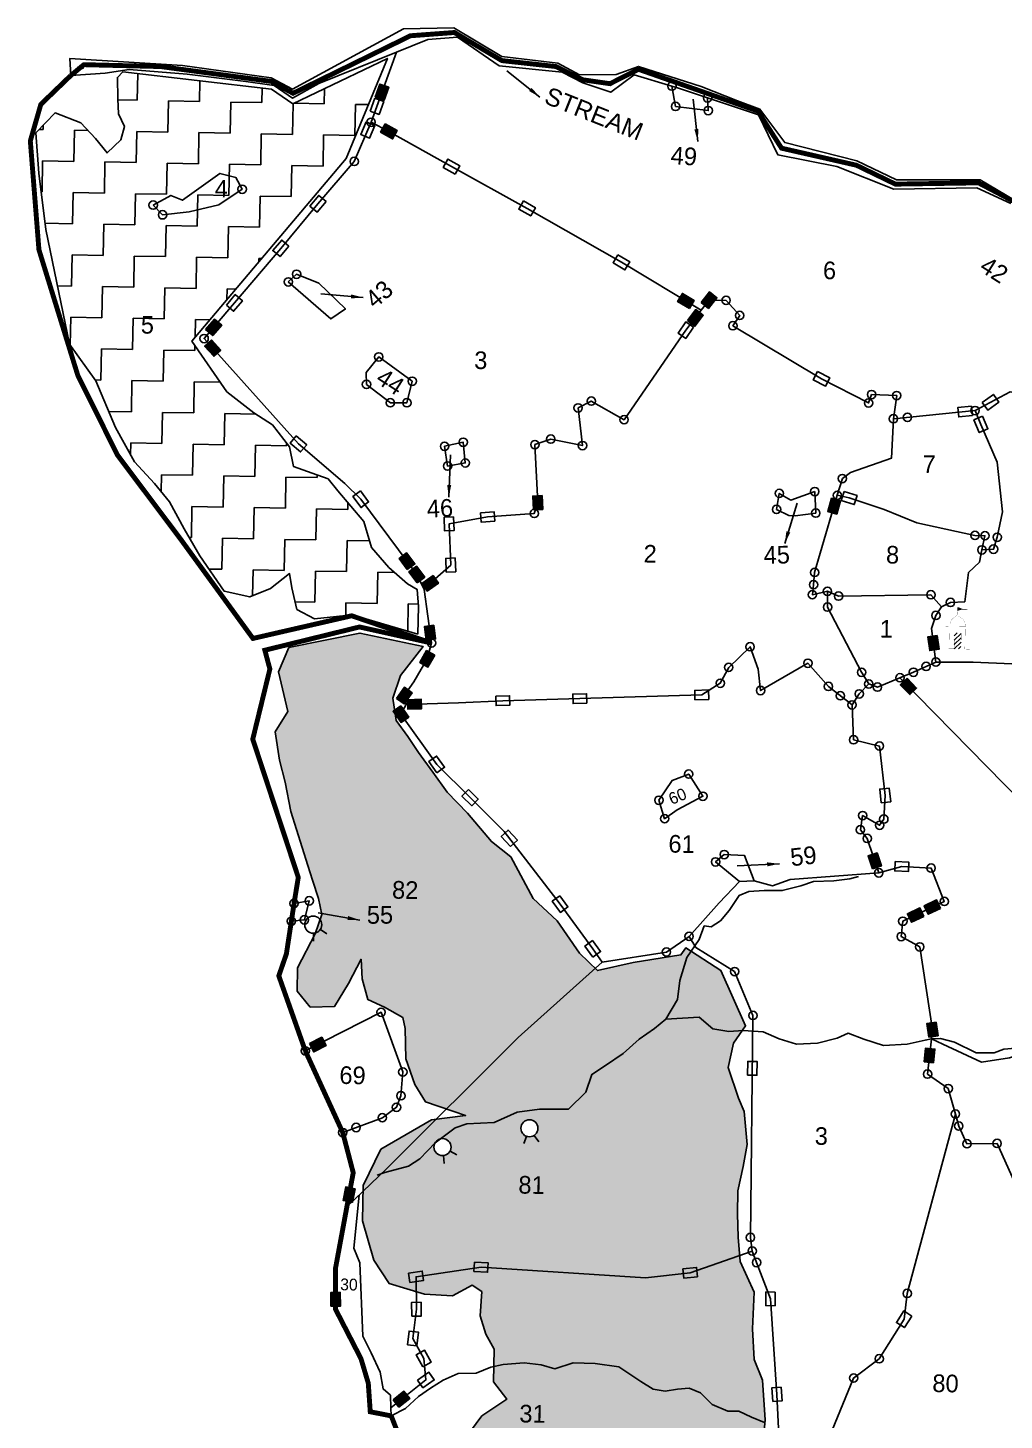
# Model space of a CAD drawing. Header units: metres. Extents: x 301755 to 304732, y 1947961 to 1950665.
# Drawn here: x 301755 to 302742, y 1949258 to 1950665 of the extents above; entities that cross this region are included whole.
import ezdxf

# ---------------------------------------------------------------- set-up
doc = ezdxf.new("R2010")
doc.units = ezdxf.units.M
doc.header["$MEASUREMENT"] = 0
doc.linetypes.add('DASHDOT', pattern=[1, 0.5, -0.25, 0, -0.25])
for name, color, linetype in [('LINE_WATER', 4, 'Continuous'), ('POLY_HATCH', 12, 'Continuous'), ('POLY_PARCEL', 6, 'Continuous'), ('POLY_WATER', 4, 'Continuous'), ('SYM_ARROW', 1, 'Continuous'), ('SYM_STONE', 1, 'Continuous'), ('SYM_WELL', 1, 'Continuous'), ('SYM_WORSHIP', 1, 'Continuous'), ('TEXT_MAPIN', 7, 'Continuous'), ('TEXT_PARCEL', 7, 'Continuous'), ('V_BOUND_LINE', 7, 'Continuous'), ('V_BOUND_STREAM_LINE', 7, 'DASHDOT')]:
    doc.layers.add(name, color=color, linetype=linetype)
doc.styles.get("Standard").update_dxf_attribs({"font": 'arial.ttf'})
doc.styles.add('TEXT_MAP', font='')
doc.styles.get('TEXT_MAP').set_extended_font_data('Kruti Dev 050')
doc.dimstyles.get("Standard").update_dxf_attribs({"dimtxt": 0.18, "dimasz": 0.18, "dimexe": 0.18, "dimexo": 0.0625, "dimgap": 0.09, "dimtad": 0, "dimtih": 1, "dimtoh": 1, "dimdec": 4, "dimzin": 0, "dimdsep": 46, "dimtxsty": 'Standard', "dimcen": 0.09, "dimadec": 0, "dimazin": 0, "dimtfac": 1, "dimtdec": 4, "dimtofl": 0, "dimtmove": 0, "dimatfit": 3, "dimfxl": 1, "dimtolj": 1, "dimtzin": 0, "dimarcsym": 0})
pattern_1 = [(358.9197, (301528.122, 1947701.447), (32.06744, 30.88043), [31.47953, -31.47953]), (88.9197, (301559.596, 1947700.854), (-30.88043, 32.06744), [31.47953, -31.47953])]

# ---------------------------------------------------------------- blocks, each defined once
blk = doc.blocks.new('STONE')
blk.add_circle((0, 0), 0.851)
blk = doc.blocks.new('STONESQUAREFILLED')
blk.add_hatch(color=256).paths.add_polyline_path([(0.7, -0.48), (0.7, 0.48), (-0.7, 0.48), (-0.7, -0.48)])
blk.add_lwpolyline([(-0.7, 0.48), (0.7, 0.48), (0.7, -0.48), (-0.7, -0.48)], close=True)
blk = doc.blocks.new('STONESQUARE')
blk.add_lwpolyline([(-0.7, 0.48), (0.7, 0.48), (0.7, -0.48), (-0.7, -0.48)], close=True)
blk = doc.blocks.new('MOTWELL')
for points in [[(-1.54, 2.96), (-0.8, 1.55)], [(1.54, 2.96), (0.8, 1.55)]]:
    blk.add_lwpolyline(points)
blk.add_circle((0, 0), 1.74)
blk = doc.blocks.new('RIVERARROW')
for points in [[(0, 0), (0.35, 0.17)], [(0, 0), (2.43, 0)], [(0, 0), (0.35, -0.17)], [(1.6, 0), (1.96, 0.17)], [(1.6, 0), (1.96, -0.17)], [(1.84, 0), (2.2, 0.17)], [(1.84, 0), (2.2, -0.17)], [(2.07, 0), (2.43, 0.17)], [(2.07, 0), (2.43, -0.17)]]:
    blk.add_lwpolyline(points)
blk = doc.blocks.new('TEMPLE')
at = {"linetype": 'Continuous'}
blk.add_hatch(color=256, dxfattribs=at).paths.add_polyline_path([(0.28, 5.69), (0.6, 5.75), (0.95, 5.71), (1.39, 5.73), (0.49, 5.85), (0.21, 6.01), (-0.14, 6.06), (-0.15, 5.55), (-0.09, 5.55)])
h = blk.add_hatch(dxfattribs=at)
h.set_pattern_fill('ANSI31', color=256, scale=3.6, style=0)
h.set_pattern_definition([(45, (-94.63405, -100.65248), (-0.318198, 0.318198), [])])
h.paths.add_polyline_path([(-0.51, 2.32), (-0.51, 0), (0.49, 0), (0.49, 2.32)])
at = {"linetype": 'Continuous', "const_width": 0.018}
for points in [[(-1.16, 3.28), (-1.16, 3.69), (-0.97, 4.22), (-0.63, 4.55), (-0.33, 4.73), (-0.16, 4.99), (0.05, 4.8), (0.46, 4.5), (0.69, 4.36), (0.88, 4.09), (1.02, 3.76), (1.06, 3.28)], [(-0.16, 4.99), (-0.14, 6.06), (0.21, 6.01), (0.49, 5.85), (1.39, 5.73), (0.95, 5.71), (0.6, 5.75), (0.28, 5.69), (-0.09, 5.55), (-0.15, 5.55)], [(-1.78, 3.28), (1.75, 3.28)], [(-1.16, 0), (-1.16, 3.28)], [(-0.51, 0), (-0.51, 2.32), (0.49, 2.32), (0.49, 0)], [(1.06, 0), (1.06, 3.28)], [(-1.78, 0), (1.78, 0)]]:
    blk.add_lwpolyline(points, dxfattribs=at)
blk = doc.blocks.new('TEXTARROW')
blk.add_leader([(0.04, -0.01), (8.68, -0.01)], dimstyle='Standard', override={"dimtxt": 2.5, "dimasz": 2.5, "dimexe": 1.25, "dimexo": 0.625, "dimgap": 0.625, "dimtad": 1, "dimtih": 0, "dimtoh": 0, "dimzin": 8, "dimcen": 2.5, "dimtofl": 1})

msp = doc.modelspace()

# ---------------------------------------------------------------- hatches: boundary and pattern name
at = {"layer": 'POLY_HATCH'}
h = msp.add_hatch(dxfattribs=at)
h.set_pattern_fill('ZIGZAG', color=256, scale=9.914814, angle=-1.0803, style=0)
h.set_pattern_definition(pattern_1)
h.paths.add_polyline_path([(302002.6, 1950263.9), (301983.9, 1950276), (301956.4, 1950297.3), (301921.2, 1950348.4), (302077.2, 1950533), (302118.8, 1950634.1), (302023.2, 1950588.2), (302001.8, 1950603), (301851.5, 1950620.3), (301845.9, 1950614.9), (301846.4, 1950593.3), (301847.1, 1950578), (301853.1, 1950565.2), (301849.3, 1950551.8), (301835.5, 1950538.5), (301824, 1950553.1), (301809, 1950568.8), (301783, 1950579.2), (301763.7, 1950558.8), (301766.5, 1950518.2), (301773.6, 1950461.2), (301797.6, 1950345.4), (301824.1, 1950308.3), (301844, 1950261.1), (301863.2, 1950226.4), (301883.5, 1950204.4), (301898.5, 1950186.1), (301913.3, 1950158.8), (301929.1, 1950131.4), (301953.7, 1950095.8), (301979.7, 1950089.9), (302000.6, 1950098.5), (302019.9, 1950113.5), (302022.3, 1950099), (302027.3, 1950077.3), (302045.2, 1950067.9), (302083.1, 1950071.7), (302149.6, 1950052.4), (302150.2, 1950080.4), (302148.7, 1950097.5), (302138.9, 1950103.1), (302120.3, 1950119.7), (302102.6, 1950139.9), (302095, 1950166.2), (302068.5, 1950197.3), (302058.8, 1950209.2), (302042.7, 1950214.9), (302023.9, 1950221.6), (302019.7, 1950241.5)])
h = msp.add_hatch(dxfattribs=at)
h.set_pattern_fill('ZIGZAG', color=256, scale=9.914814, angle=-1.0803, style=0)
h.set_pattern_definition(pattern_1)
h.paths.add_polyline_path([(304046.9, 1948787.2), (304097.3, 1948781.3), (304141.6, 1948778), (304171.9, 1948810.7), (304198.5, 1948850.8), (304204.1, 1948884.3), (304220.1, 1948881.6), (304257.2, 1948887), (304280.7, 1948892.7), (304319.2, 1948906.8), (304335.7, 1948927.4), (304331.2, 1948954.6), (304307.1, 1948984.7), (304308.6, 1948994.5), (304334.3, 1948984.1), (304366.4, 1948989.7), (304384.2, 1949016.5), (304410, 1949060.9), (304431.1, 1949069.1), (304447.4, 1949086.1), (304462.6, 1949108), (304462.1, 1949143.7), (304474.4, 1949144.7), (304503.1, 1949160.2), (304522.2, 1949193.1), (304529, 1949227.5), (304546.3, 1949229.6), (304571.3, 1949245.2), (304580.3, 1949265.9), (304595.6, 1949295.2), (304601.2, 1949329.6), (304590.9, 1949353.8), (304634, 1949354.2), (304650.7, 1949387.2), (304648.6, 1949409.4), (304640.5, 1949436.7), (304623.7, 1949460.4), (304604.3, 1949476.8), (304558, 1949506), (304559.5, 1949519.5), (304557.3, 1949538), (304556.4, 1949551.6), (304537.2, 1949581.5), (304482.1, 1949602.3), (304474.7, 1949601.2), (304472.5, 1949616), (304471.5, 1949628.4), (304459.7, 1949654.5), (304467.4, 1949670.3), (304480.2, 1949697.2), (304488.2, 1949729.1), (304485.1, 1949761.2), (304474.7, 1949799.6), (304434, 1949820.8), (304439.3, 1949844.2), (304443.7, 1949881), (304445.7, 1949921.7), (304439, 1949960), (304411.3, 1949992.5), (304393.1, 1950007.5), (304394.3, 1950027.4), (304390.9, 1950049.6), (304382.8, 1950069.7), (304365.6, 1950087.6), (304343.7, 1950104.9), (304326.7, 1950096), (304320.9, 1950113.7), (304313.6, 1950133.7), (304282.5, 1950151.2), (304273.8, 1950137.6), (304260.8, 1950135.5), (304183.3, 1950130.8), (304171.8, 1950048.4), (304180.3, 1950034.6), (304209.2, 1949998.3), (304234.1, 1949948.5), (304255.3, 1949892.7), (304255.9, 1949859.4), (304256.3, 1949816.3), (304268.1, 1949785.3), (304282.5, 1949767.7), (304293.2, 1949746.6), (304300, 1949714.4), (304288.1, 1949669.1), (304302.7, 1949658.9), (304310.8, 1949635.4), (304315.2, 1949604.5), (304319.7, 1949579.8), (304341.3, 1949548.5), (304350.5, 1949516.3), (304358.4, 1949462.4), (304377.4, 1949423.8), (304389.8, 1949360.7), (304397.5, 1949312.5), (304387.4, 1949297.9), (304344.8, 1949265.5), (304317.3, 1949245.1), (304283.4, 1949212.4), (304239.6, 1949205.5), (304209.7, 1949188.8), (304180.7, 1949153.6), (304126.3, 1949143.5), (304083.8, 1949112.3), (304040.4, 1949103.2), (303975.1, 1949103.2), (303956.1, 1949074), (303927.6, 1949069.6), (303894.4, 1949071.5), (303875.6, 1949057.1), (303821.8, 1949017.4), (303751.5, 1948948.5), (303712.5, 1948948.6), (303649.8, 1948889.4), (303570.6, 1948809.6), (303483, 1948741), (303417, 1948709), (303352.7, 1948697.9), (303301.7, 1948674.2), (303226.8, 1948622.6), (303165.6, 1948583.1), (303133.1, 1948556.6), (303129, 1948535.8), (303115.9, 1948497.8), (303090.9, 1948477.3), (303048.9, 1948476.9), (303009.4, 1948472.7), (302968, 1948477.2), (302902.8, 1948484.6), (302864.4, 1948475.5), (302827.4, 1948472.5), (302770.7, 1948477.3), (302757.8, 1948444.2), (302728.7, 1948406.6), (302712.9, 1948416.7), (302701.9, 1948489.6), (302662.4, 1948553.2), (302620.5, 1948615.6), (302579.5, 1948664.5), (302535.2, 1948736.8), (302479.2, 1948776), (302461.4, 1948813.3), (302453.9, 1948873.8), (302449.5, 1948925.5), (302443.7, 1948942.8), (302442.6, 1948951.5), (302440.4, 1948966.3), (302438.3, 1948986), (302433.8, 1949004.6), (302425.3, 1949012.2), (302411, 1949042), (302410.2, 1949064.2), (302419.4, 1949091.1), (302435.7, 1949109.3), (302437.6, 1949142.5), (302441.7, 1949164.6), (302453.2, 1949187.8), (302461.3, 1949222.2), (302498.6, 1949240), (302500.2, 1949258.4), (302497.5, 1949298.5), (302489.3, 1949319.6), (302487.4, 1949350.4), (302489.3, 1949387.4), (302475.1, 1949418.4), (302473.1, 1949443.1), (302472.3, 1949466.6), (302472.8, 1949490), (302478.2, 1949514.5), (302482.3, 1949536.6), (302479.2, 1949569.9), (302473.3, 1949583.6), (302462.8, 1949614.6), (302468.2, 1949639.1), (302480.5, 1949656.7), (302455.6, 1949712.6), (302420.3, 1949735.5), (302415.3, 1949728.2), (302367, 1949720.5), (302331.1, 1949712.5), (302312.9, 1949730.1), (302290.1, 1949762.6), (302265.9, 1949785.2), (302243.3, 1949827.5), (302223.8, 1949842.7), (302199.7, 1949871.5), (302179.2, 1949892.8), (302164.7, 1949912.8), (302150.3, 1949932.8), (302139.5, 1949949), (302127.5, 1949965.2), (302124.2, 1949987.5), (302132.1, 1950010.7), (302154.8, 1950039.9), (302090.9, 1950053.4), (302019.2, 1950038.7), (302008.8, 1950014.3), (302018, 1949974.2), (302005.3, 1949953.5), (302009.7, 1949925), (302015.4, 1949902.7), (302021, 1949873.1), (302038.5, 1949818.5), (302043.1, 1949803.7), (302049, 1949785.1), (302052.4, 1949769), (302045.8, 1949749.4), (302027.9, 1949715.2), (302027.5, 1949691.8), (302040.7, 1949675.6), (302065.4, 1949676.3), (302079.4, 1949699.5), (302092.2, 1949723.9), (302093.1, 1949704.1), (302098.8, 1949683.1), (302115.9, 1949675.4), (302134.2, 1949665.2), (302136.5, 1949654), (302137.2, 1949623.2), (302146.5, 1949597.2), (302157.3, 1949579.7), (302197.7, 1949566), (302163.1, 1949561.7), (302112, 1949531.9), (302094.1, 1949495.2), (302093.4, 1949459.5), (302105, 1949419.9), (302120.6, 1949396.2), (302156.1, 1949385.6), (302184.4, 1949383.9), (302204.4, 1949394.6), (302214.1, 1949388.2), (302212.4, 1949363.6), (302218.2, 1949345), (302226.6, 1949330.1), (302226, 1949296.8), (302239.2, 1949279.3), (302214.2, 1949262.6), (302197.8, 1949240.7), (302192.2, 1949208.8), (302212.5, 1949171.4), (302197.4, 1949154.5), (302175.8, 1949119.1), (302166.4, 1949078.6), (302189.2, 1949047.4), (302240.4, 1949011.5), (302209.4, 1949002.2), (302189.1, 1948973), (302179.8, 1948937.5), (302195.1, 1948899), (302242.6, 1948859.4), (302218.7, 1948835.2), (302213.1, 1948800.8), (302239.3, 1948753.5), (302282.1, 1948735.4), (302267, 1948716), (302259.9, 1948666.8), (302275.1, 1948624.6), (302306.8, 1948604.3), (302352.3, 1948596.1), (302404.2, 1948605), (302386.9, 1948582.4), (302370.6, 1948569.1), (302358, 1948553.4), (302338.9, 1948524.1), (302327.5, 1948504.6), (302336.7, 1948472.4), (302340, 1948449), (302359.5, 1948437.5), (302418, 1948400.7), (302391.5, 1948369.1), (302381, 1948336.1), (302379.3, 1948310.2), (302405.4, 1948259.2), (302417.5, 1948243), (302446.7, 1948223.9), (302476, 1948208.6), (302515.2, 1948194.3), (302547.3, 1948197.4), (302568.3, 1948200.7), (302579, 1948178.3), (302610.7, 1948158), (302657.3, 1948147.3), (302696, 1948172.4), (302712.4, 1948191.8), (302745, 1948248), (302751.7, 1948213.4), (302765, 1948197.1), (302785.8, 1948188.1), (302821.5, 1948189.9), (302855.1, 1948202.8), (302887.7, 1948233), (302898.1, 1948262.4), (302906.1, 1948295.5), (302913.4, 1948285.5), (302937.9, 1948281.3), (302982.3, 1948280.5), (303012.2, 1948294.7), (303044.9, 1948331.1), (303062, 1948323.3), (303110.3, 1948331.1), (303158, 1948378.2), (303168.3, 1948402.7), (303176.1, 1948421), (303193.7, 1948442.8), (303201.6, 1948468.6), (303202.2, 1948499.4), (303209.6, 1948499.2), (303230.7, 1948503.7), (303264.2, 1948519.1), (303291.9, 1948545.7), (303308.5, 1948576.2), (303340.3, 1948565.7), (303375, 1948572.5), (303396.4, 1948598), (303409.7, 1948634.9), (303432.9, 1948624.6), (303461.3, 1948626.6), (303483.7, 1948634.8), (303521, 1948650.1), (303555.4, 1948647), (303602.4, 1948652.2), (303631.1, 1948671.4), (303648.9, 1948692.3), (303680.8, 1948683.1), (303705.2, 1948738.1), (303722.1, 1948719.3), (303765.3, 1948718.5), (303791.5, 1948736.4), (303815.7, 1948775.4), (303834.1, 1948750.5), (303882.9, 1948721.3), (303927, 1948706.9), (303960.3, 1948709.9), (303995.2, 1948727.8), (304016.7, 1948755.7)])
h.paths.add_polyline_path([(302253.5, 1949553.3, -1), (302270.8, 1949553, -1)], flags=16)
h.paths.add_polyline_path([(302165.8, 1949534.3, -1), (302183, 1949534, -1)], flags=16)

# ---------------------------------------------------------------- linework, layer by layer
at = {"layer": 'LINE_WATER'}
for points in [[(302108.4, 1949505.8), (302116.1, 1949508.3), (302139.9, 1949514.8), (302151.6, 1949522.2), (302166.9, 1949538.5), (302187.2, 1949553.4), (302198.9, 1949557.6), (302226.6, 1949558.8), (302249.8, 1949569.4), (302272.3, 1949572.5), (302301.6, 1949572.4), (302319.1, 1949589.5), (302325.4, 1949607.5), (302339.1, 1949616.7), (302356.8, 1949628.6), (302373, 1949643.3), (302388.5, 1949654), (302400, 1949663.5), (302411.7, 1949683.2), (302414, 1949702.5), (302421.1, 1949725.7), (302433.7, 1949743.9), (302438.8, 1949757.5), (302445.7, 1949756.6), (302455.3, 1949762.8), (302464, 1949773.3), (302474, 1949788.4), (302483.8, 1949792.4), (302499.2, 1949793.5), (302517.6, 1949793.3), (302536.4, 1949798.1), (302549.3, 1949802.6), (302569.6, 1949803), (302585.9, 1949805.3), (302594.7, 1949807.5)], [(302400, 1949663.5), (302433.6, 1949665.5), (302447.6, 1949653.6), (302463.5, 1949650.9), (302478.2, 1949651.8), (302498.4, 1949650.6), (302514.5, 1949643.4), (302532, 1949638), (302553.2, 1949639.1), (302573.1, 1949644.3), (302584.3, 1949649.1), (302599.9, 1949643.2), (302619.9, 1949636.9), (302643.7, 1949638.2), (302662, 1949642.2), (302668.3, 1949643.5)], [(302162.1, 1949290.6), (302175, 1949298.7), (302190.2, 1949305.2), (302208.5, 1949305.6), (302223.1, 1949311.9), (302235.5, 1949314.4), (302256.8, 1949316.2), (302274.1, 1949314.1), (302287.9, 1949310.2), (302306.3, 1949316), (302328.5, 1949315.3), (302352.6, 1949312.2), (302374.6, 1949297.4), (302387.3, 1949289.6), (302399.3, 1949287.6), (302411.7, 1949289.6), (302423.7, 1949290.6), (302435.1, 1949285.7), (302446.8, 1949274.1), (302462.6, 1949267.2), (302473.6, 1949267.2), (302486.4, 1949261.4), (302499.7, 1949256)], [(302122.6, 1949262.5), (302136.9, 1949270.1), (302150.3, 1949282.1), (302162.1, 1949290.6)]]:
    msp.add_lwpolyline(points, dxfattribs=at)
at = {"layer": 'POLY_HATCH'}
msp.add_lwpolyline([(302149.6, 1950052.4), (302083.1, 1950071.7), (302045.2, 1950067.9), (302027.3, 1950077.3), (302022.3, 1950099), (302019.9, 1950113.5), (302000.6, 1950098.5), (301979.7, 1950089.9), (301953.7, 1950095.8), (301929.1, 1950131.4), (301913.3, 1950158.8), (301898.5, 1950186.1), (301883.5, 1950204.4), (301863.2, 1950226.4), (301844, 1950261.1), (301824.1, 1950308.3), (301797.6, 1950345.4), (301773.6, 1950461.2), (301766.5, 1950518.2), (301763.7, 1950558.8), (301783, 1950579.2), (301809, 1950568.8), (301824, 1950553.1), (301835.5, 1950538.5), (301849.3, 1950551.8), (301853.1, 1950565.2), (301847.1, 1950578), (301846.4, 1950593.3), (301845.9, 1950614.9), (301851.5, 1950620.3), (302001.8, 1950603), (302023.2, 1950588.2), (302118.8, 1950634.1), (302077.2, 1950533), (301921.2, 1950348.4), (301956.4, 1950297.3), (301983.9, 1950276), (302002.6, 1950263.9), (302019.7, 1950241.5), (302023.9, 1950221.6), (302042.7, 1950214.9), (302058.8, 1950209.2), (302068.5, 1950197.3), (302095, 1950166.2), (302102.6, 1950139.9), (302120.3, 1950119.7), (302138.9, 1950103.1), (302148.7, 1950097.5), (302150.2, 1950080.4)], close=True, dxfattribs=at)
msp.add_lwpolyline([(302197.8, 1949240.7), (302214.2, 1949262.6), (302239.2, 1949279.3), (302226, 1949296.8), (302226.6, 1949330.1), (302218.2, 1949345), (302212.4, 1949363.6), (302214.1, 1949388.2), (302204.4, 1949394.6), (302184.4, 1949383.9), (302156.1, 1949385.6), (302120.6, 1949396.2), (302105, 1949419.9), (302093.4, 1949459.5), (302094.1, 1949495.2), (302112, 1949531.9), (302163.1, 1949561.7), (302197.7, 1949566), (302157.3, 1949579.7), (302146.5, 1949597.2), (302137.2, 1949623.2), (302136.5, 1949654), (302134.2, 1949665.2), (302115.9, 1949675.4), (302098.8, 1949683.1), (302093.1, 1949704.1), (302092.2, 1949723.9), (302079.4, 1949699.5), (302065.4, 1949676.3), (302040.7, 1949675.6), (302027.5, 1949691.8), (302027.9, 1949715.2), (302045.8, 1949749.4), (302052.4, 1949769), (302049, 1949785.1), (302043.1, 1949803.7), (302038.5, 1949818.5), (302021, 1949873.1), (302015.4, 1949902.7), (302009.7, 1949925), (302005.3, 1949953.5), (302018, 1949974.2), (302008.8, 1950014.3), (302019.2, 1950038.7), (302090.9, 1950053.4), (302154.8, 1950039.9), (302132.1, 1950010.7), (302124.2, 1949987.5), (302127.5, 1949965.2), (302139.5, 1949949), (302150.3, 1949932.8), (302164.7, 1949912.8), (302179.2, 1949892.8), (302199.7, 1949871.5), (302223.8, 1949842.7), (302243.3, 1949827.5), (302265.9, 1949785.2), (302290.1, 1949762.6), (302312.9, 1949730.1), (302331.1, 1949712.5), (302367, 1949720.5), (302415.3, 1949728.2), (302420.3, 1949735.5), (302455.6, 1949712.6), (302480.5, 1949656.7), (302468.2, 1949639.1), (302462.8, 1949614.6), (302473.3, 1949583.6), (302479.2, 1949569.9), (302482.3, 1949536.6), (302478.2, 1949514.5), (302472.8, 1949490), (302472.3, 1949466.6), (302473.1, 1949443.1), (302475.1, 1949418.4), (302489.3, 1949387.4), (302487.4, 1949350.4), (302489.3, 1949319.6), (302497.5, 1949298.5), (302500.2, 1949258.4), (302498.6, 1949240)], dxfattribs=at)
at = {"layer": 'POLY_PARCEL'}
for points in [[(302102.3, 1950569.5), (302128, 1950640.4)], [(302406.1, 1950606), (302409.8, 1950585.5), (302442.8, 1950581.3), (302442.2, 1950594.2)], [(302155.8, 1950097.5), (302148.4, 1950112.7), (302091.8, 1950188.6), (302075.7, 1950204.5), (302028.8, 1950244.5), (301933.6, 1950351), (301964.2, 1950387), (302011.1, 1950442.1), (302048.6, 1950487.2), (302085.2, 1950529.9), (302102.3, 1950569.5)], [(302102.3, 1950569.5), (302120.2, 1950560.3), (302183.6, 1950524.7), (302259.8, 1950482.4), (302355.1, 1950428), (302435.8, 1950379.6)], [(301882.1, 1950485.8), (301900, 1950495.6), (301911.6, 1950490.8), (301949.6, 1950517.9), (301965.7, 1950513.6), (301972, 1950501.8), (301948.5, 1950486.1), (301918.4, 1950479), (301891.6, 1950476), (301882.1, 1950485.8)], [(302018.6, 1950408.2), (302027, 1950416), (302049.6, 1950407), (302076.3, 1950381), (302061.6, 1950370.9), (302018.6, 1950408.2)], [(302629.9, 1950270), (302633.2, 1950293.4), (302607.8, 1950294.4), (302604.8, 1950285.9), (302557.3, 1950310.3), (302467.7, 1950363.9), (302474.6, 1950374.3), (302460.9, 1950389.6), (302443.6, 1950389.8), (302435.8, 1950379.6)], [(302435.8, 1950379.6), (302420.2, 1950359.5), (302357.8, 1950269), (302324.7, 1950287.8), (302311.4, 1950280.9), (302315.8, 1950242.9), (302283.7, 1950249.4), (302267.7, 1950243.8), (302270.6, 1950185.1), (302267.1, 1950174.3), (302219.9, 1950170.8), (302181, 1950163.7), (302182.7, 1950122.2), (302161.9, 1950103.7), (302155.8, 1950097.5)], [(302097.6, 1950304.7), (302097.2, 1950316.7), (302110, 1950332.4), (302143.8, 1950307.9), (302138.4, 1950286.1), (302121.7, 1950286.1), (302097.6, 1950304.7)], [(302978, 1950317.8), (302921.5, 1950311.8), (302778, 1950291), (302747.7, 1950297.2), (302712.4, 1950278.2)], [(302712.4, 1950278.2), (302629.9, 1950270)], [(302712.4, 1950278.2), (302718.3, 1950264.3), (302734.7, 1950226.2), (302740.1, 1950175.9), (302734.8, 1950150.2), (302731, 1950138.2), (302719.3, 1950137.5)], [(302573.2, 1950192.6), (302578.3, 1950209.5), (302586.6, 1950215.6), (302628, 1950230.3), (302629.9, 1950270)], [(302176.5, 1950242.1), (302179.5, 1950222.2), (302197.4, 1950225.3), (302195.3, 1950246.2), (302176.5, 1950242.1)], [(302563.2, 1950095.6), (302548, 1950092.2), (302549.2, 1950102.3), (302550.3, 1950114.7), (302573.2, 1950192.6)], [(302719.3, 1950137.5), (302722.4, 1950151.8), (302712.3, 1950152.1), (302653.5, 1950164.9), (302620.7, 1950178.3), (302585.2, 1950189.9), (302573.2, 1950192.6)], [(302678.5, 1950079.8), (302687.5, 1950084.4), (302701.9, 1950085.1), (302705.7, 1950114.6), (302716.8, 1950124.9), (302719.3, 1950137.5)], [(302155.8, 1950097.5), (302163.3, 1950043.4)], [(302563.2, 1950095.6), (302574.5, 1950090.8), (302667.8, 1950092.1), (302678.5, 1950079.8)], [(302605, 1950002), (302597.7, 1950013.8), (302563.4, 1950079.7), (302563.2, 1950095.6)], [(302678.5, 1950079.8), (302672.8, 1950071.3), (302668.3, 1950058.1), (302672.8, 1950024.2)], [(302163.3, 1950043.4), (302158.9, 1950027.4), (302145.5, 1950004), (302135.8, 1949990.2), (302137.8, 1949981.2)], [(302137.8, 1949981.2), (302190.4, 1949983.1), (302235.3, 1949985.1), (302313.1, 1949987.2), (302436.2, 1949991), (302455, 1950002.7), (302463.5, 1950018.8), (302485.1, 1950039.6), (302493.3, 1950017.1), (302495.7, 1949995.4), (302543.5, 1950023), (302564.2, 1949999.5), (302588.1, 1949980.9)], [(302672.8, 1950024.2), (302650.1, 1950013.9), (302636.5, 1950008.3)], [(302672.8, 1950024.2), (302710.5, 1950024), (302749.6, 1950022.4)], [(302588.1, 1949980.9), (302595.4, 1949992), (302605, 1950002)], [(302636.5, 1950008.3), (302613.7, 1949998.8), (302605, 1950002)], [(302918.7, 1949838.3), (302805.3, 1949852.1), (302787.4, 1949856.3), (302777, 1949864.7), (302636.5, 1950008.3)], [(302335.7, 1949721), (302326.1, 1949734.4), (302293.2, 1949779.6), (302236.7, 1949852.8), (302202.3, 1949887.2), (302168.5, 1949920.8), (302132.4, 1949971.5), (302137.8, 1949981.2)], [(302588.1, 1949980.9), (302589.6, 1949945.6), (302615.8, 1949939.3), (302621.6, 1949889.4), (302620.2, 1949865.5), (302616, 1949859.3), (302598.8, 1949869), (302596.5, 1949854.7), (302603.4, 1949846), (302615.1, 1949811.2)], [(302393, 1949884.5), (302406.3, 1949904.5), (302423.1, 1949911), (302437.4, 1949888.6), (302411.3, 1949874.9), (302398.8, 1949865.9), (302393, 1949884.5)], [(302474.4, 1949802.4), (302450.2, 1949822.2), (302459, 1949829.6), (302479.3, 1949828.8), (302489.1, 1949803)], [(302615.1, 1949811.2), (302638.4, 1949817.5), (302668, 1949816), (302681.3, 1949782.3), (302639.4, 1949762.3), (302637.8, 1949746.8), (302656.5, 1949736.4), (302669.3, 1949652.7), (302668.3, 1949643.5)], [(302423.5, 1949747), (302454, 1949780.9), (302474.4, 1949802.4)], [(302474.4, 1949802.4), (302489.1, 1949803)], [(302489.1, 1949803), (302507.6, 1949798.2), (302525.7, 1949804.5), (302615.1, 1949811.2)], [(302024.4, 1949780.2), (302039.8, 1949782.9), (302034.9, 1949763.7), (302021.7, 1949762.3)], [(302335.7, 1949721), (302400.6, 1949731.2), (302423.5, 1949747)], [(302487.3, 1949429.1), (302485.4, 1949442.8), (302488, 1949667.1), (302469.5, 1949711.4), (302430.3, 1949735.8), (302423.5, 1949747)], [(302077.8, 1949473.9), (302118.3, 1949512.4), (302250.9, 1949644.7), (302335.7, 1949721)], [(302035.8, 1949631.3), (302112.3, 1949670.3), (302134.3, 1949610), (302132.4, 1949586), (302127.9, 1949574.3), (302113.6, 1949563.8), (302073.6, 1949548.8)], [(302668.3, 1949643.5), (302664.4, 1949607.9), (302685.3, 1949593.2), (302692.5, 1949567.5)], [(302544, 1949189.9), (302589.7, 1949300.8), (302615.6, 1949320.2), (302640.7, 1949360.1), (302643.8, 1949386.2), (302692.5, 1949567.5)], [(302692.5, 1949567.5), (302695.9, 1949555.4), (302704.2, 1949537.5), (302734.6, 1949537.8), (302768.5, 1949462.9), (302780.2, 1949446.1), (302781.1, 1949424.9), (302797.7, 1949419.4), (302818.2, 1949426.5), (302826.8, 1949364.6), (302867.9, 1949305.6), (302900.7, 1949230.7), (302900.2, 1949214.1)], [(302122.1, 1949270.8), (302121.7, 1949283.4), (302114.4, 1949289.7), (302111.5, 1949306.6), (302102.4, 1949326.1), (302093.9, 1949343.1), (302090.8, 1949417), (302084.8, 1949432.1), (302090.2, 1949485.6), (302090.2, 1949485.6)], [(302122.6, 1949262.5), (302122.1, 1949270.8), (302157.6, 1949298.8), (302155.4, 1949320.5), (302144.5, 1949340.8), (302148, 1949370.3), (302147.7, 1949403.1), (302213.3, 1949412.8), (302379.4, 1949402.1), (302424.6, 1949407), (302487.3, 1949429.1)], [(302448.5, 1949130.1), (302460.5, 1949171.3), (302476.3, 1949221.9), (302514.2, 1949243.1), (302512.2, 1949284.2), (302505.7, 1949380.8), (302487.3, 1949429.1)]]:
    msp.add_lwpolyline(points, dxfattribs=at)
msp.add_lwpolyline([(302550.4, 1950196.4), (302551.5, 1950174.6), (302530.8, 1950172), (302524.1, 1950172.3), (302511.8, 1950178.4), (302514.6, 1950194.6), (302526.1, 1950187.7)], close=True, dxfattribs=at)
at = {"layer": 'POLY_WATER'}
for points in [[(302752.1, 1950490.8), (302717.4, 1950511.5), (302633.1, 1950511.2), (302592.8, 1950530.7), (302520.1, 1950549), (302495.1, 1950582.9), (302472.3, 1950591.3), (302435.7, 1950605.5), (302372.5, 1950625.9), (302349.8, 1950617.9), (302312.9, 1950617.5), (302291, 1950629.3), (302234.4, 1950635.8), (302185.7, 1950664.9), (302135, 1950663.9), (302023, 1950603), (302001.4, 1950614.3), (301911.8, 1950627), (301798, 1950634.1), (301798.8, 1950616.7)], [(302128, 1950640.4), (302159.4, 1950653.1), (302189.4, 1950655.4), (302231.7, 1950626.4), (302295.1, 1950620.2), (302316.2, 1950609.3), (302344.3, 1950599.9), (302368.1, 1950617.3), (302406.1, 1950606)], [(301798.8, 1950616.7), (301833.5, 1950619.2), (301857.9, 1950622.9), (301916.6, 1950618.1), (301975.7, 1950610.7), (302004.3, 1950606.5), (302022.8, 1950593.9), (302049.6, 1950608.7), (302128, 1950640.4)], [(302406.1, 1950606), (302410.7, 1950604.7), (302442.2, 1950594.2)], [(302442.2, 1950594.2), (302493.5, 1950577.1), (302513.2, 1950536.5), (302572.7, 1950524.8), (302630.2, 1950502), (302714, 1950503.2), (302748.4, 1950487.3)], [(303058.2, 1949566.4), (303045.7, 1949565.5), (303031.3, 1949557), (303003.8, 1949544.5), (302999.8, 1949561.2), (302993.7, 1949571.8), (302981.9, 1949585.7), (302964.2, 1949601), (302945, 1949614.4), (302918.5, 1949623.5), (302901, 1949629.8), (302890.6, 1949633.4), (302860.5, 1949651.2), (302832.3, 1949653.8), (302812.9, 1949647.2), (302787.4, 1949636.6), (302747.3, 1949624.3), (302719, 1949619.8), (302679.8, 1949638.1), (302668.3, 1949643.5)], [(302668.3, 1949643.5), (302677.5, 1949643.8), (302691.6, 1949640), (302713.5, 1949629.4), (302731.8, 1949629.3), (302741.4, 1949633.1), (302753.2, 1949634)]]:
    msp.add_lwpolyline(points, dxfattribs=at)
at = {"layer": 'V_BOUND_LINE', "const_width": 4.96}
for points in [[(301798.8, 1950616.7), (301768.6, 1950587.6), (301758, 1950550.6), (301766.7, 1950440.7), (301805.9, 1950314), (301846, 1950233.3), (301910.5, 1950147.4), (301982.9, 1950048), (302082.6, 1950070.9), (302163.3, 1950043.4)], [(302163.3, 1950043.4), (302090.5, 1950059.6), (301994.9, 1950036.1), (302000, 1950017.1), (301982.7, 1949946.2), (302028.7, 1949806.6), (302024.4, 1949780.2)], [(302024.4, 1949780.2), (302021.7, 1949762.3)], [(302021.7, 1949762.3), (302016.7, 1949729.4), (302009, 1949707.1), (302035.8, 1949631.3)], [(302035.8, 1949631.3), (302073.6, 1949548.8)], [(302073.6, 1949548.8), (302084.2, 1949508.2), (302077.8, 1949473.9)], [(302077.8, 1949473.9), (302066.3, 1949411.7), (302066.4, 1949370.1), (302092, 1949320.4), (302099.4, 1949295.6), (302101.4, 1949266.7), (302122.6, 1949262.5)], [(302122.6, 1949262.5), (302138.4, 1949221.8), (302161.5, 1949165.2), (302144, 1949083.8)]]:
    msp.add_lwpolyline(points, dxfattribs=at)
at = {"layer": 'V_BOUND_STREAM_LINE', "ltscale": 10, "const_width": 4.96}
msp.add_lwpolyline([(301798.8, 1950616.7), (301812.1, 1950627.7), (301889.5, 1950625.8), (302001.3, 1950610.8), (302023.4, 1950598.8), (302142, 1950656.9), (302186.4, 1950660.2), (302234.4, 1950631.8), (302289, 1950625.8), (302316, 1950612.4), (302343.6, 1950608.5), (302372.4, 1950623), (302492.9, 1950580.8), (302516.9, 1950543.3), (302592.5, 1950526.1), (302631.9, 1950507), (302715.8, 1950508.3), (302751, 1950489.8)], dxfattribs=at)

# ---------------------------------------------------------------- block references
at = {"layer": 'SYM_ARROW'}
for name, p, xscale, yscale, zscale, rotation in [('RIVERARROW', (301811.8, 1950624.2), 2.776147953578622, 2.776147953578622, 2.776147953578622, 179.4951141108448), ('TEXTARROW', (302272.9, 1950594.8), 4.957407059961825, 4.957407059961825, 4.957407059961825, 141.5336890073614), ('TEXTARROW', (302432.2, 1950549.9), 4.957407059961825, 4.957407059961825, 4.957407059961825, 96.04966260212346), ('TEXTARROW', (302094.5, 1950392.4), 4.957407059961825, 4.957407059961825, 4.957407059961825, 175.1082861666899), ('TEXTARROW', (302180.6, 1950190.5), 4.957407059961826, 4.957407059961826, 4.957407059961826, 87.67346264488661), ('TEXTARROW', (302520, 1950143.7), 4.957407059961825, 4.957407059961825, 4.957407059961825, 72.96372021262046), ('TEXTARROW', (302514.9, 1949820.3), 4.957407059961825, 4.957407059961825, 4.957407059961825, 182.7311112387167), ('TEXTARROW', (302091.1, 1949763.3), 4.957407059961825, 4.957407059961825, 4.957407059961825, 169.9532413456513)]:
    msp.add_blockref(name, p, dxfattribs=dict(at, xscale=xscale, yscale=yscale, zscale=zscale, rotation=rotation))
at = {"layer": 'SYM_STONE'}
for name, p, xscale, yscale, zscale, rotation in [('STONESQUAREFILLED', (302113.3, 1950599.9), 9.91481411992365, 9.91481411992365, 9.91481411992365, 70.10208175594532), ('STONE', (302406.1, 1950606), 4.957407059961825, 4.957407059961825, 4.957407059961825, 358.919699455523), ('STONESQUARE', (302108.2, 1950585.6), 9.91481411992365, 9.91481411992365, 9.91481411992365, 70.10208175594532), ('STONE', (302409.8, 1950585.5), 4.957407059961825, 4.957407059961825, 4.957407059961825, 358.919699455523), ('STONE', (302442.2, 1950594.2), 4.957407059961825, 4.957407059961825, 4.957407059961825, 358.919699455523), ('STONE', (302102.3, 1950569.5), 4.957407059961825, 4.957407059961825, 4.957407059961825, 358.919699455523), ('STONE', (302442.8, 1950581.3), 4.957407059961825, 4.957407059961825, 4.957407059961825, 358.919699455523), ('STONESQUARE', (302098.9, 1950561.6), 9.91481411992365, 9.91481411992365, 9.91481411992365, 246.586160291771), ('STONESQUAREFILLED', (302120.2, 1950560.3), 9.91481411992365, 9.91481411992365, 9.91481411992365, 330.5907609672994), ('STONE', (302085.2, 1950529.9), 4.957407059961825, 4.957407059961825, 4.957407059961825, 358.919699455523), ('STONESQUARE', (302183.6, 1950524.7), 9.91481411992365, 9.91481411992365, 9.91481411992365, 150.5907609672992), ('STONE', (301972, 1950501.8), 4.957407059961825, 4.957407059961825, 4.957407059961825, 358.919699455523), ('STONE', (301882.1, 1950485.8), 4.957407059961825, 4.957407059961825, 4.957407059961825, 358.919699455523), ('STONESQUARE', (302048.6, 1950487.2), 9.91481411992365, 9.91481411992365, 9.91481411992365, 230.3045042266434), ('STONESQUARE', (302259.8, 1950482.4), 9.91481411992365, 9.91481411992365, 9.91481411992365, 330.3085726826951), ('STONE', (301891.6, 1950476), 4.957407059961825, 4.957407059961825, 4.957407059961825, 358.919699455523), ('STONESQUARE', (302011.1, 1950442.1), 9.91481411992365, 9.91481411992365, 9.91481411992365, 229.5637496032601), ('STONESQUARE', (302355.1, 1950428), 9.914814119923651, 9.914814119923651, 9.914814119923651, 329.0241697098801), ('STONE', (302027, 1950416), 4.957407059961825, 4.957407059961825, 4.957407059961825, 358.919699455523), ('STONE', (302018.6, 1950408.2), 4.957407059961825, 4.957407059961825, 4.957407059961825, 358.919699455523), ('STONESQUARE', (301964.2, 1950387), 9.91481411992365, 9.91481411992365, 9.91481411992365, 49.5637496032601), ('STONESQUAREFILLED', (302420.3, 1950388.9), 9.91481411992365, 9.91481411992365, 9.91481411992365, 149.0241697098803), ('STONESQUAREFILLED', (302443.6, 1950389.8), 9.91481411992365, 9.91481411992365, 9.91481411992365, 51.4355808917788), ('STONE', (302460.9, 1950389.6), 4.957407059961825, 4.957407059961825, 4.957407059961825, 358.919699455523), ('STONESQUAREFILLED', (302429.8, 1950371.9), 9.91481411992365, 9.91481411992365, 9.91481411992365, 52.4312969370565), ('STONE', (302474.6, 1950374.3), 4.957407059961825, 4.957407059961825, 4.957407059961825, 358.919699455523), ('STONESQUAREFILLED', (301943.2, 1950362.3), 9.91481411992365, 9.91481411992365, 9.91481411992365, 49.68244296685116), ('STONESQUARE', (302420.2, 1950359.5), 9.914814119923651, 9.914814119923651, 9.914814119923651, 235.3767636059666), ('STONE', (302467.7, 1950363.9), 4.957407059961825, 4.957407059961825, 4.957407059961825, 358.919699455523), ('STONE', (301933.6, 1950351), 4.957407059961825, 4.957407059961825, 4.957407059961825, 358.919699455523), ('STONESQUAREFILLED', (301942.2, 1950341.4), 9.91481411992365, 9.91481411992365, 9.91481411992365, 311.7921093088391), ('STONE', (302110, 1950332.4), 4.957407059961825, 4.957407059961825, 4.957407059961825, 358.919699455523), ('STONE', (302097.6, 1950304.7), 4.957407059961825, 4.957407059961825, 4.957407059961825, 358.919699455523), ('STONE', (302143.8, 1950307.9), 4.957407059961825, 4.957407059961825, 4.957407059961825, 358.919699455523), ('STONESQUARE', (302557.3, 1950310.3), 9.914814119923651, 9.914814119923651, 9.914814119923651, 332.828845131606), ('STONE', (302324.7, 1950287.8), 4.957407059961825, 4.957407059961825, 4.957407059961825, 358.919699455523), ('STONE', (302607.8, 1950294.4), 4.957407059961825, 4.957407059961825, 4.957407059961825, 358.919699455523), ('STONE', (302633.2, 1950293.4), 4.957407059961825, 4.957407059961825, 4.957407059961825, 358.919699455523), ('STONESQUARE', (302728, 1950286.6), 9.91481411992365, 9.91481411992365, 9.91481411992365, 35.44297487854727), ('STONE', (302121.7, 1950286.1), 4.957407059961825, 4.957407059961825, 4.957407059961825, 358.919699455523), ('STONE', (302138.4, 1950286.1), 4.957407059961825, 4.957407059961825, 4.957407059961825, 358.919699455523), ('STONE', (302311.4, 1950280.9), 4.957407059961825, 4.957407059961825, 4.957407059961825, 358.919699455523), ('STONE', (302604.8, 1950285.9), 4.957407059961825, 4.957407059961825, 4.957407059961825, 358.919699455523), ('STONESQUARE', (302702.3, 1950277.2), 9.91481411992365, 9.91481411992365, 9.91481411992365, 185.6634202957963), ('STONE', (302712.4, 1950278.2), 4.957407059961825, 4.957407059961825, 4.957407059961825, 358.919699455523), ('STONE', (302357.8, 1950269), 4.957407059961825, 4.957407059961825, 4.957407059961825, 358.919699455523), ('STONE', (302629.9, 1950270), 4.957407059961825, 4.957407059961825, 4.957407059961825, 358.919699455523), ('STONE', (302644, 1950271.4), 4.957407059961825, 4.957407059961825, 4.957407059961825, 358.919699455523), ('STONESQUARE', (302718.3, 1950264.3), 9.91481411992365, 9.91481411992365, 9.91481411992365, 293.3787734947892), ('STONESQUARE', (302028.8, 1950244.5), 9.91481411992365, 9.91481411992365, 9.91481411992365, 319.4846893505299), ('STONE', (302195.3, 1950246.2), 4.957407059961825, 4.957407059961825, 4.957407059961825, 358.919699455523), ('STONE', (302283.7, 1950249.4), 4.957407059961825, 4.957407059961825, 4.957407059961825, 358.919699455523), ('STONE', (302176.5, 1950242.1), 4.957407059961825, 4.957407059961825, 4.957407059961825, 358.919699455523), ('STONE', (302267.7, 1950243.8), 4.957407059961825, 4.957407059961825, 4.957407059961825, 358.919699455523), ('STONE', (302315.8, 1950242.9), 4.957407059961825, 4.957407059961825, 4.957407059961825, 358.919699455523), ('STONE', (302179.5, 1950222.2), 4.957407059961825, 4.957407059961825, 4.957407059961825, 358.919699455523), ('STONE', (302197.4, 1950225.3), 4.957407059961825, 4.957407059961825, 4.957407059961825, 358.919699455523), ('STONE', (302578.3, 1950209.5), 4.957407059961825, 4.957407059961825, 4.957407059961825, 358.919699455523), ('STONESQUARE', (302091.8, 1950188.6), 9.91481411992365, 9.91481411992365, 9.91481411992365, 306.7248564013044), ('STONE', (302514.6, 1950194.6), 4.957407059961825, 4.957407059961825, 4.957407059961825, 358.919699455523), ('STONE', (302550.4, 1950196.4), 4.957407059961825, 4.957407059961825, 4.957407059961825, 358.919699455523), ('STONE', (302573.2, 1950192.6), 4.957407059961825, 4.957407059961825, 4.957407059961825, 358.919699455523), ('STONESQUARE', (302585.2, 1950189.9), 9.91481411992365, 9.91481411992365, 9.91481411992365, 341.9789854658281), ('STONESQUAREFILLED', (302270.6, 1950185.1), 9.914814119923651, 9.914814119923651, 9.914814119923651, 92.83558836773632), ('STONE', (302511.8, 1950178.4), 4.957407059961825, 4.957407059961825, 4.957407059961825, 358.919699455523), ('STONE', (302551.5, 1950174.6), 4.957407059961825, 4.957407059961825, 4.957407059961825, 358.919699455523), ('STONESQUAREFILLED', (302570, 1950181.6), 9.91481411992365, 9.91481411992365, 9.91481411992365, 253.630740549393), ('STONESQUARE', (302181, 1950163.7), 9.91481411992365, 9.91481411992365, 9.91481411992365, 272.3504568173524), ('STONESQUARE', (302219.9, 1950170.8), 9.914814119923651, 9.914814119923651, 9.914814119923651, 4.235890412704321), ('STONE', (302267.1, 1950174.3), 4.957407059961825, 4.957407059961825, 4.957407059961825, 358.919699455523), ('STONE', (302267.1, 1950174.3), 4.957407059961825, 4.957407059961825, 4.957407059961825, 358.919699455523), ('STONE', (302712.3, 1950152.1), 4.957407059961825, 4.957407059961825, 4.957407059961825, 358.919699455523), ('STONE', (302722.4, 1950151.8), 4.957407059961825, 4.957407059961825, 4.957407059961825, 358.919699455523), ('STONE', (302734.8, 1950150.2), 4.957407059961825, 4.957407059961825, 4.957407059961825, 358.919699455523), ('STONE', (302719.3, 1950137.5), 4.957407059961825, 4.957407059961825, 4.957407059961825, 358.919699455523), ('STONE', (302731, 1950138.2), 4.957407059961825, 4.957407059961825, 4.957407059961825, 358.919699455523), ('STONESQUAREFILLED', (302138.5, 1950126), 9.91481411992365, 9.91481411992365, 9.91481411992365, 126.7248564013045), ('STONESQUARE', (302182.7, 1950122.2), 9.914814119923651, 9.914814119923651, 9.914814119923651, 92.35045681735244), ('STONESQUAREFILLED', (302148.4, 1950112.7), 9.91481411992365, 9.91481411992365, 9.91481411992365, 126.7248564013044), ('STONESQUAREFILLED', (302161.9, 1950103.7), 9.914814119923651, 9.914814119923651, 9.914814119923651, 35.00542984898679), ('STONE', (302550.3, 1950114.7), 4.957407059961825, 4.957407059961825, 4.957407059961825, 358.919699455523), ('STONE', (302548, 1950092.2), 4.957407059961825, 4.957407059961825, 4.957407059961825, 358.919699455523), ('STONE', (302549.2, 1950102.3), 4.957407059961825, 4.957407059961825, 4.957407059961825, 358.919699455523), ('STONE', (302563.2, 1950095.6), 4.957407059961825, 4.957407059961825, 4.957407059961825, 358.919699455523), ('STONE', (302574.5, 1950090.8), 4.957407059961825, 4.957407059961825, 4.957407059961825, 358.919699455523), ('STONE', (302667.8, 1950092.1), 4.957407059961825, 4.957407059961825, 4.957407059961825, 358.919699455523), ('STONE', (302563.4, 1950079.7), 4.957407059961825, 4.957407059961825, 4.957407059961825, 358.919699455523), ('STONE', (302687.5, 1950084.4), 4.957407059961825, 4.957407059961825, 4.957407059961825, 358.919699455523), ('STONE', (302672.8, 1950071.3), 4.957407059961825, 4.957407059961825, 4.957407059961825, 358.919699455523), ('STONESQUAREFILLED', (302161.8, 1950053.8), 9.91481411992365, 9.91481411992365, 9.91481411992365, 97.81800836263726), ('STONE', (302163.3, 1950043.4), 4.957407059961825, 4.957407059961825, 4.957407059961825, 358.919699455523), ('STONE', (302485.1, 1950039.6), 4.957407059961825, 4.957407059961825, 4.957407059961825, 358.919699455523), ('STONESQUAREFILLED', (302158.9, 1950027.4), 9.91481411992365, 9.91481411992365, 9.91481411992365, 240.1257538003466), ('STONE', (302543.5, 1950023), 4.957407059961825, 4.957407059961825, 4.957407059961825, 358.919699455523), ('STONE', (302672.8, 1950024.2), 4.957407059961825, 4.957407059961825, 4.957407059961825, 358.919699455523), ('STONE', (302463.5, 1950018.8), 4.957407059961825, 4.957407059961825, 4.957407059961825, 358.919699455523), ('STONE', (302597.7, 1950013.8), 4.957407059961825, 4.957407059961825, 4.957407059961825, 358.919699455523), ('STONE', (302636.5, 1950008.3), 4.957407059961825, 4.957407059961825, 4.957407059961825, 358.919699455523), ('STONE', (302650.1, 1950013.9), 4.957407059961825, 4.957407059961825, 4.957407059961825, 358.919699455523), ('STONE', (302662.9, 1950019.7), 4.957407059961825, 4.957407059961825, 4.957407059961825, 358.919699455523), ('STONESQUAREFILLED', (302135.8, 1949990.2), 9.91481411992365, 9.91481411992365, 9.91481411992365, 55.03033213064765), ('STONESQUARE', (302436.2, 1949991), 9.91481411992365, 9.91481411992365, 9.91481411992365, 181.7623656165395), ('STONE', (302455, 1950002.7), 4.957407059961825, 4.957407059961825, 4.957407059961825, 358.919699455523), ('STONE', (302495.7, 1949995.4), 4.957407059961825, 4.957407059961825, 4.957407059961825, 358.919699455523), ('STONE', (302564.2, 1949999.5), 4.957407059961825, 4.957407059961825, 4.957407059961825, 358.919699455523), ('STONE', (302595.4, 1949992), 4.957407059961825, 4.957407059961825, 4.957407059961825, 358.919699455523), ('STONE', (302605, 1950002), 4.957407059961825, 4.957407059961825, 4.957407059961825, 358.919699455523), ('STONE', (302613.7, 1949998.8), 4.957407059961825, 4.957407059961825, 4.957407059961825, 358.919699455523), ('STONESQUAREFILLED', (302645.1, 1949999.5), 9.91481411992365, 9.91481411992365, 9.91481411992365, 314.3849439610562), ('STONESQUAREFILLED', (302146.2, 1949981.5), 9.91481411992365, 9.91481411992365, 9.91481411992365, 2.039647040854289), ('STONESQUARE', (302235.3, 1949985.1), 9.914814119923651, 9.914814119923651, 9.914814119923651, 1.590631274133336), ('STONESQUARE', (302313.1, 1949987.2), 9.91481411992365, 9.91481411992365, 9.91481411992365, 181.5906312741333), ('STONE', (302576.3, 1949990.1), 4.957407059961825, 4.957407059961825, 4.957407059961825, 358.919699455523), ('STONE', (302588.1, 1949980.9), 4.957407059961825, 4.957407059961825, 4.957407059961825, 358.919699455523), ('STONESQUAREFILLED', (302132.4, 1949971.5), 9.914814119923651, 9.914814119923651, 9.914814119923651, 305.4956975734994), ('STONE', (302589.6, 1949945.6), 4.957407059961825, 4.957407059961825, 4.957407059961825, 358.919699455523), ('STONE', (302615.8, 1949939.3), 4.957407059961825, 4.957407059961825, 4.957407059961825, 358.919699455523), ('STONESQUARE', (302168.5, 1949920.8), 9.91481411992365, 9.91481411992365, 9.91481411992365, 125.4956975734995), ('STONE', (302423.1, 1949911), 4.957407059961825, 4.957407059961825, 4.957407059961825, 358.919699455523), ('STONESQUARE', (302202.3, 1949887.2), 9.91481411992365, 9.91481411992365, 9.91481411992365, 315.0741536696794), ('STONE', (302393, 1949884.5), 4.957407059961825, 4.957407059961825, 4.957407059961825, 358.919699455523), ('STONE', (302437.4, 1949888.6), 4.957407059961825, 4.957407059961825, 4.957407059961825, 358.919699455523), ('STONESQUARE', (302621.6, 1949889.4), 9.914814119923651, 9.914814119923651, 9.914814119923651, 96.56276568872946), ('STONE', (302398.8, 1949865.9), 4.957407059961825, 4.957407059961825, 4.957407059961825, 358.919699455523), ('STONE', (302598.8, 1949869), 4.957407059961825, 4.957407059961825, 4.957407059961825, 358.919699455523), ('STONE', (302620.2, 1949865.5), 4.957407059961825, 4.957407059961825, 4.957407059961825, 358.919699455523), ('STONE', (302596.5, 1949854.7), 4.957407059961825, 4.957407059961825, 4.957407059961825, 358.919699455523), ('STONE', (302616, 1949859.3), 4.957407059961825, 4.957407059961825, 4.957407059961825, 358.919699455523), ('STONESQUARE', (302241.9, 1949846.1), 9.91481411992365, 9.91481411992365, 9.91481411992365, 132.6826895315731), ('STONE', (302603.4, 1949846), 4.957407059961825, 4.957407059961825, 4.957407059961825, 358.919699455523), ('STONE', (302459, 1949829.6), 4.957407059961825, 4.957407059961825, 4.957407059961825, 358.919699455523), ('STONESQUAREFILLED', (302611.1, 1949823.2), 9.91481411992365, 9.91481411992365, 9.91481411992365, 108.6864912289327), ('STONE', (302450.2, 1949822.2), 4.957407059961825, 4.957407059961825, 4.957407059961825, 358.919699455523), ('STONE', (302615.1, 1949811.2), 4.957407059961825, 4.957407059961825, 4.957407059961825, 358.919699455523), ('STONESQUARE', (302638.4, 1949817.5), 9.91481411992365, 9.91481411992365, 9.91481411992365, 357.073387435269), ('STONE', (302668, 1949816), 4.957407059961825, 4.957407059961825, 4.957407059961825, 358.919699455523), ('STONE', (302039.8, 1949782.9), 4.957407059961825, 4.957407059961825, 4.957407059961825, 358.919699455523), ('STONESQUARE', (302293.2, 1949779.6), 9.91481411992365, 9.91481411992365, 9.91481411992365, 306.0182453310326), ('STONE', (302681.3, 1949782.3), 4.957407059961825, 4.957407059961825, 4.957407059961825, 358.919699455523), ('STONE', (302024.4, 1949780.2), 4.957407059961825, 4.957407059961825, 4.957407059961825, 358.919699455523), ('STONESQUAREFILLED', (302652.4, 1949768.5), 9.91481411992365, 9.91481411992365, 9.91481411992365, 205.574191269619), ('STONESQUAREFILLED', (302669.3, 1949776.6), 9.91481411992365, 9.91481411992365, 9.91481411992365, 205.574191269619), ('STONE', (302021.7, 1949762.3), 4.957407059961825, 4.957407059961825, 4.957407059961825, 358.919699455523), ('STONE', (302034.9, 1949763.7), 4.957407059961825, 4.957407059961825, 4.957407059961825, 358.919699455523), ('STONE', (302639.4, 1949762.3), 4.957407059961825, 4.957407059961825, 4.957407059961825, 358.919699455523), ('STONESQUARE', (302326.1, 1949734.4), 9.91481411992365, 9.91481411992365, 9.91481411992365, 126.0182453310331), ('STONE', (302423.5, 1949747), 4.957407059961825, 4.957407059961825, 4.957407059961825, 358.919699455523), ('STONE', (302637.8, 1949746.8), 4.957407059961825, 4.957407059961825, 4.957407059961825, 358.919699455523), ('STONE', (302400.6, 1949731.2), 4.957407059961825, 4.957407059961825, 4.957407059961825, 358.919699455523), ('STONE', (302656.5, 1949736.4), 4.957407059961825, 4.957407059961825, 4.957407059961825, 358.919699455523), ('STONE', (302469.5, 1949711.4), 4.957407059961825, 4.957407059961825, 4.957407059961825, 358.919699455523), ('STONE', (302112.3, 1949670.3), 4.957407059961825, 4.957407059961825, 4.957407059961825, 358.919699455523), ('STONE', (302488, 1949667.1), 4.957407059961825, 4.957407059961825, 4.957407059961825, 358.919699455523), ('STONESQUAREFILLED', (302669.3, 1949652.7), 9.91481411992365, 9.91481411992365, 9.91481411992365, 98.6648849957509), ('STONESQUAREFILLED', (302048.4, 1949637.7), 9.91481411992365, 9.91481411992365, 9.91481411992365, 27.03560345191766), ('STONE', (302035.8, 1949631.3), 4.957407059961825, 4.957407059961825, 4.957407059961825, 358.919699455523), ('STONESQUAREFILLED', (302666.4, 1949626.7), 9.91481411992365, 9.91481411992365, 9.91481411992365, 83.80966129969018), ('STONESQUARE', (302487.4, 1949613.7), 9.91481411992365, 9.91481411992365, 9.91481411992365, 89.33984143579902), ('STONE', (302134.3, 1949610), 4.957407059961825, 4.957407059961825, 4.957407059961825, 358.919699455523), ('STONE', (302664.4, 1949607.9), 4.957407059961825, 4.957407059961825, 4.957407059961825, 358.919699455523), ('STONE', (302132.4, 1949586), 4.957407059961825, 4.957407059961825, 4.957407059961825, 358.919699455523), ('STONE', (302685.3, 1949593.2), 4.957407059961825, 4.957407059961825, 4.957407059961825, 358.919699455523), ('STONE', (302127.9, 1949574.3), 4.957407059961825, 4.957407059961825, 4.957407059961825, 358.919699455523), ('STONE', (302113.6, 1949563.8), 4.957407059961825, 4.957407059961825, 4.957407059961825, 358.919699455523), ('STONE', (302692.5, 1949567.5), 4.957407059961825, 4.957407059961825, 4.957407059961825, 358.919699455523), ('STONE', (302073.6, 1949548.8), 4.957407059961825, 4.957407059961825, 4.957407059961825, 358.919699455523), ('STONE', (302087.1, 1949553.9), 4.957407059961825, 4.957407059961825, 4.957407059961825, 358.919699455523), ('STONE', (302695.9, 1949555.4), 4.957407059961825, 4.957407059961825, 4.957407059961825, 358.919699455523), ('STONE', (302704.2, 1949537.5), 4.957407059961825, 4.957407059961825, 4.957407059961825, 358.919699455523), ('STONE', (302734.6, 1949537.8), 4.957407059961825, 4.957407059961825, 4.957407059961825, 358.919699455523), ('STONESQUAREFILLED', (302080.1, 1949486.1), 9.91481411992365, 9.91481411992365, 9.91481411992365, 259.5351427271725), ('STONE', (302485.4, 1949442.8), 4.957407059961825, 4.957407059961825, 4.957407059961825, 358.919699455523), ('STONE', (302487.3, 1949429.1), 4.957407059961825, 4.957407059961825, 4.957407059961825, 358.919699455523), ('STONE', (302491.7, 1949417.5), 4.957407059961825, 4.957407059961825, 4.957407059961825, 358.919699455523), ('STONESQUARE', (302147.7, 1949403.1), 9.914814119923651, 9.914814119923651, 9.914814119923651, 8.403742091286983), ('STONESQUARE', (302213.3, 1949412.8), 9.914814119923648, 9.914814119923648, 9.914814119923648, 356.3189568349724), ('STONESQUARE', (302424.6, 1949407), 9.91481411992365, 9.91481411992365, 9.91481411992365, 186.1949459580476), ('STONESQUAREFILLED', (302066.4, 1949380.3), 9.91481411992365, 9.91481411992365, 9.91481411992365, 90.12231709550358), ('STONESQUARE', (302148, 1949370.3), 9.91481411992365, 9.91481411992365, 9.91481411992365, 90.65661768062726), ('STONESQUARE', (302505.7, 1949380.8), 9.91481411992365, 9.91481411992365, 9.91481411992365, 269.1769758047444), ('STONE', (302643.8, 1949386.2), 4.957407059961825, 4.957407059961825, 4.957407059961825, 358.919699455523), ('STONESQUARE', (302640.7, 1949360.1), 9.914814119923651, 9.914814119923651, 9.914814119923651, 237.8397755409069), ('STONESQUARE', (302144.5, 1949340.8), 9.91481411992365, 9.91481411992365, 9.91481411992365, 83.1670412411397), ('STONESQUARE', (302155.4, 1949320.5), 9.91481411992365, 9.91481411992365, 9.91481411992365, 118.6818553456749), ('STONE', (302615.6, 1949320.2), 4.957407059961825, 4.957407059961825, 4.957407059961825, 358.919699455523), ('STONESQUARE', (302157.6, 1949298.8), 9.914814119923651, 9.914814119923651, 9.914814119923651, 34.8279915941205), ('STONE', (302589.7, 1949300.8), 4.957407059961825, 4.957407059961825, 4.957407059961825, 358.919699455523), ('STONESQUAREFILLED', (302132.9, 1949279.4), 9.91481411992365, 9.91481411992365, 9.91481411992365, 38.18945018317524), ('STONESQUARE', (302512.2, 1949284.2), 9.914814119923651, 9.914814119923651, 9.914814119923651, 93.84656739426235)]:
    msp.add_blockref(name, p, dxfattribs=dict(at, xscale=xscale, yscale=yscale, zscale=zscale, rotation=rotation))
at = {"layer": 'SYM_STONE', "ltscale": 10, "xscale": 9.914814119923651, "yscale": 9.914814119923651, "zscale": 9.914814119923651, "rotation": 277.9287398211864}
msp.add_blockref('STONESQUAREFILLED', (302670.3, 1950043.3), dxfattribs=at)
at = {"layer": 'SYM_WELL', "xscale": 4.957407059961825, "yscale": 4.957407059961825, "zscale": 4.957407059961825}
for p, rotation in [((302043.8, 1949758.8), 208.8012756373802), ((302262.2, 1949553.1), 187.3112103352907), ((302174.4, 1949534.1), 213.7113575450187)]:
    msp.add_blockref('MOTWELL', p, dxfattribs=dict(at, rotation=rotation))
at = {"layer": 'SYM_WORSHIP', "xscale": 6.940369883946555, "yscale": 6.940369883946555, "zscale": 6.940369883946555, "rotation": 358.919699455523}
msp.add_blockref('TEMPLE', (302694.7, 1950037.4), dxfattribs=at)

# ---------------------------------------------------------------- texts
at = {"layer": 'TEXT_MAPIN'}
msp.add_text('STREAM', height=17.85, rotation=338.2287, dxfattribs=at).set_placement((302275.9, 1950589.2))
at = {"layer": 'TEXT_PARCEL', "style": 'TEXT_MAP'}
for s, height, rotation, p in [('49', 17.85, 356.2497, (302404.4, 1950527.4)), ('4', 17.8, 358.9197, (301944.2, 1950493.7)), ('6', 17.8, 358.9197, (302558.6, 1950411.1)), ('42', 17.85, 327.6737, (302715.7, 1950420)), ('43', 17.85, 40.6293, (302106, 1950380.5)), ('5', 17.8, 358.9197, (301869.5, 1950356.1)), ('3', 17.8, 358.9197, (302206.3, 1950320.3)), ('44', 17.85, 327.1782, (302105.7, 1950307.1)), ('7', 17.8, 358.9197, (302659.2, 1950215.3)), ('46', 17.85, 2.4935, (302158.9, 1950170.1)), ('2', 17.8, 358.9197, (302377.4, 1950124.8)), ('45', 17.85, 1.4817, (302499, 1950123.2)), ('8', 17.8, 358.9197, (302622.3, 1950123.8)), ('1', 17.8, 358.9197, (302615.9, 1950049)), ('60', 11.9, 22.6544, (302405.9, 1949879.7)), ('61', 17.85, 358.9197, (302402.5, 1949831.7)), ('59', 17.85, 6.5091, (302526.8, 1949817.8)), ('82', 17.85, 358.9197, (302123.3, 1949785.2)), ('55', 17.85, 0.4065, (302098, 1949759.7)), ('69', 17.85, 358.9197, (302070.1, 1949598)), ('3', 17.8, 358.9197, (302550.3, 1949536.5)), ('81', 17.85, 358.9197, (302250.9, 1949487.2)), ('30', 11.9, 358.9197, (302070.9, 1949389.5)), ('80', 17.85, 358.9197, (302669.1, 1949286.7)), ('31', 17.85, 358.9197, (302251.9, 1949256))]:
    msp.add_text(s, height=height, rotation=rotation, dxfattribs=at).set_placement(p)

doc.saveas('drawing.dxf')
